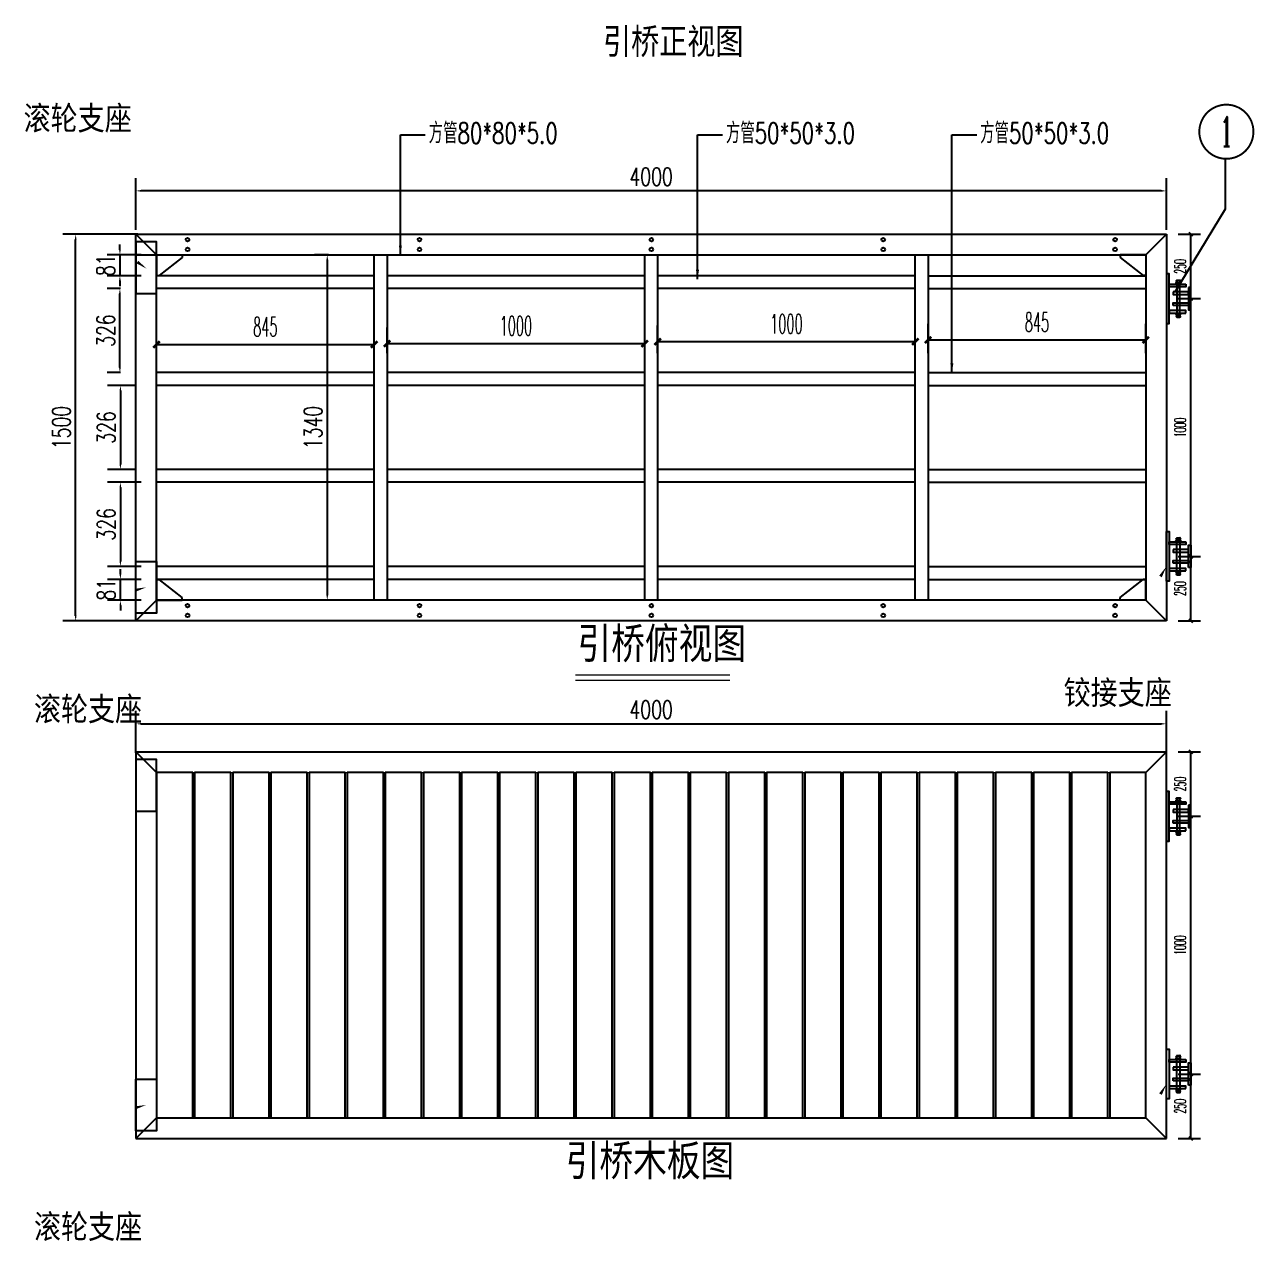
# Model space of a CAD drawing. Header units: millimetres. Extents: x 482615 to 507043, y 486319 to 505296.
# Drawn here: x 497658 to 502431, y 495871 to 500592 of the extents above; entities that cross this region are included whole.
import ezdxf
from ezdxf.enums import TextEntityAlignment as Align

# ---------------------------------------------------------------- set-up
doc = ezdxf.new("R2010")
doc.units = ezdxf.units.MM
doc.header["$LTSCALE"] = 1000
for name, color, linetype in [('DIM_IDEN', 3, 'Continuous'), ('DIM_SYMB', 3, 'Continuous'), ('HR-dimension', 9, 'Continuous'), ('PUB_DIM', 3, 'Continuous'), ('PUB_TEXT', 7, 'Continuous'), ('W-STEEL_KEEL钢龙骨', 5, 'Continuous')]:
    doc.layers.add(name, color=color, linetype=linetype)
doc.layers.add('图框', color=7, linetype='Continuous', lineweight=13)
doc.styles.add('-宋体', font='', dxfattribs={"width": 0.8})
doc.styles.add('_TCH_DIM', font='SIMPLEX.shx', dxfattribs={"bigfont": 'hztxt.shx'})
doc.styles.add('_TCH_DIM_T3', font='SIMPLEX.shx', dxfattribs={"width": 0.494118, "bigfont": 'GBCBIG.shx'})
doc.styles.add('_TCH_LABEL', font='COMPLEX', dxfattribs={"bigfont": 'GBCBIG'})
doc.styles.add('AIRAL', font='arial.ttf')
doc.styles.add('STANDARD_T3', font='simplex.shx', dxfattribs={"width": 0.7, "bigfont": 'hztxt.shx'})
doc.styles.get('-宋体').set_extended_font_data('SimSun')
doc.dimstyles.new('03', dxfattribs={"dimscale": 30, "dimtxt": 2.5, "dimasz": 1.2, "dimexe": 1, "dimexo": 1.5, "dimgap": 0.5, "dimtad": 1, "dimdec": 0, "dimzin": 1, "dimdsep": 46, "dimtxsty": 'AIRAL', "dimcen": 1.5, "dimclrd": 256, "dimclre": 256, "dimclrt": 7, "dimadec": 0, "dimazin": 0, "dimtfac": 1, "dimtdec": 0, "dimtix": 1, "dimtmove": 0, "dimatfit": 0, "dimfxl": 0, "dimlwd": -1, "dimlwe": -1, "dimarcsym": 0})
doc.dimstyles.new('_TCH_ARCH&&15', dxfattribs={"dimtxt": 44.625, "dimasz": 15, "dimexe": 37.5, "dimexo": 45, "dimgap": 18.9375, "dimtad": 1, "dimdec": 0, "dimzin": 0, "dimdsep": 46, "dimtxsty": '_TCH_DIM_T3', "dimblk": 'ARCHTICK', "dimcen": 0.09, "dimclrt": 7, "dimazin": 2, "dimtfac": 1, "dimtdec": 0, "dimtix": 1, "dimtmove": 2, "dimatfit": 3, "dimfxl": 0, "dimtolj": 1, "dimtzin": 0, "dimarcsym": 0})
doc.dimstyles.new('_TCH_ARCH&&25', dxfattribs={"dimtxt": 74.375, "dimasz": 25, "dimexe": 62.5, "dimexo": 75, "dimgap": 31.5625, "dimtad": 1, "dimdec": 0, "dimzin": 0, "dimdsep": 46, "dimtxsty": '_TCH_DIM_T3', "dimblk": 'ARCHTICK', "dimcen": 0.09, "dimclrt": 7, "dimazin": 2, "dimtfac": 1, "dimtdec": 0, "dimtix": 1, "dimtmove": 2, "dimatfit": 3, "dimfxl": 0, "dimtolj": 1, "dimtzin": 0, "dimarcsym": 0})
doc.dimstyles.new('W&&20', dxfattribs={"dimtxt": 70, "dimasz": 20, "dimexe": 50, "dimexo": 60, "dimgap": 20, "dimtad": 1, "dimdec": 0, "dimzin": 0, "dimdsep": 46, "dimtxsty": 'STANDARD_T3', "dimcen": 0.09, "dimclrd": 1, "dimclre": 1, "dimclrt": 7, "dimazin": 2, "dimtfac": 1, "dimtdec": 0, "dimtix": 1, "dimtmove": 2, "dimatfit": 3, "dimfxl": 0, "dimtolj": 1, "dimtzin": 0, "dimarcsym": 0})

# ---------------------------------------------------------------- blocks, each defined once
blk = doc.blocks.new('*D41')
at = {"color": 1, "lineweight": -2, "transparency": 16777216}
for p, q in [((498096.7, 499778.4), (497805.9, 499778.4)), ((497855.9, 498298.4), (497855.9, 499758.4)), ((498096.7, 498278.4), (497805.9, 498278.4))]:
    blk.add_line(p, q, dxfattribs=at)
at = {"color": 1, "transparency": 16777216}
for points in [[(497852.6, 499758.4), (497859.3, 499758.4), (497855.9, 499778.4)], [(497852.6, 498298.4), (497859.3, 498298.4), (497855.9, 498278.4)]]:
    blk.add_solid(points, dxfattribs=at)
at = {"layer": 'Defpoints', "color": 0, "transparency": 16777216}
for p in [(497855.9, 499778.4), (498156.7, 499778.4), (498156.7, 498278.4)]:
    blk.add_point(p, dxfattribs=at)
at = {"color": 7, "transparency": 16777216, "insert": (497800.9, 499028.4), "char_height": 70, "attachment_point": 5, "rotation": 90, "style": 'STANDARD_T3'}
blk.add_mtext('\\A1;1500', dxfattribs=at)
blk = doc.blocks.new('*D42')
at = {"color": 1, "lineweight": -2, "transparency": 16777216}
for p, q in [((498089.6, 499795.5), (498089.6, 499996.5)), ((502089.6, 499795.5), (502089.6, 499996.5)), ((502069.6, 499946.5), (498109.6, 499946.5))]:
    blk.add_line(p, q, dxfattribs=at)
at = {"color": 1, "transparency": 16777216}
for points in [[(498109.6, 499949.9), (498109.6, 499943.2), (498089.6, 499946.5)], [(502069.6, 499949.9), (502069.6, 499943.2), (502089.6, 499946.5)]]:
    blk.add_solid(points, dxfattribs=at)
at = {"layer": 'Defpoints', "color": 0, "transparency": 16777216}
for p in [(498089.6, 499946.5), (498089.6, 499735.5), (502089.6, 499735.5)]:
    blk.add_point(p, dxfattribs=at)
at = {"color": 7, "transparency": 16777216, "insert": (500089.6, 500001.5), "char_height": 70, "attachment_point": 5, "style": 'STANDARD_T3'}
blk.add_mtext('\\A1;4000', dxfattribs=at)
blk = doc.blocks.new('*D44')
at = {"color": 1, "lineweight": -2, "transparency": 16777216}
for p, q in [((498090.5, 499191.4), (497979.5, 499191.4)), ((498029.5, 499171.4), (498029.5, 498885.8)), ((498089.2, 498865.8), (497979.5, 498865.8))]:
    blk.add_line(p, q, dxfattribs=at)
at = {"color": 1, "transparency": 16777216}
for points in [[(498026.2, 499171.4), (498032.9, 499171.4), (498029.5, 499191.4)], [(498026.2, 498885.8), (498032.9, 498885.8), (498029.5, 498865.8)]]:
    blk.add_solid(points, dxfattribs=at)
at = {"layer": 'Defpoints', "color": 0, "transparency": 16777216}
for p in [(498150.5, 499191.4), (498029.5, 498865.8), (498149.2, 498865.8)]:
    blk.add_point(p, dxfattribs=at)
at = {"color": 7, "transparency": 16777216, "insert": (497974.5, 499028.6), "char_height": 70, "attachment_point": 5, "rotation": 90, "style": 'STANDARD_T3'}
blk.add_mtext('\\A1;326', dxfattribs=at)
blk = doc.blocks.new('*D45')
at = {"color": 1, "lineweight": -2, "transparency": 16777216}
for p, q in [((498109.6, 498815.8), (497979.5, 498815.8)), ((498029.5, 498795.8), (498029.5, 498509.4)), ((498109.6, 498489.4), (497979.5, 498489.4))]:
    blk.add_line(p, q, dxfattribs=at)
at = {"color": 1, "transparency": 16777216}
for points in [[(498026.2, 498795.8), (498032.9, 498795.8), (498029.5, 498815.8)], [(498026.2, 498509.4), (498032.9, 498509.4), (498029.5, 498489.4)]]:
    blk.add_solid(points, dxfattribs=at)
at = {"layer": 'Defpoints', "color": 0, "transparency": 16777216}
for p in [(498169.6, 498815.8), (498029.5, 498489.4), (498169.6, 498489.4)]:
    blk.add_point(p, dxfattribs=at)
at = {"color": 7, "transparency": 16777216, "insert": (497974.5, 498652.6), "char_height": 70, "attachment_point": 5, "rotation": 90, "style": 'STANDARD_T3'}
blk.add_mtext('\\A1;326', dxfattribs=at)
blk = doc.blocks.new('*D46')
at = {"color": 1, "lineweight": -2, "transparency": 16777216}
for p, q in [((498029.6, 499567.4), (497977.6, 499567.4)), ((498027.6, 499261.4), (498027.6, 499547.4)), ((498029.6, 499241.4), (497977.6, 499241.4))]:
    blk.add_line(p, q, dxfattribs=at)
at = {"color": 1, "transparency": 16777216}
for points in [[(498024.3, 499547.4), (498030.9, 499547.4), (498027.6, 499567.4)], [(498024.3, 499261.4), (498030.9, 499261.4), (498027.6, 499241.4)]]:
    blk.add_solid(points, dxfattribs=at)
at = {"layer": 'Defpoints', "color": 0, "transparency": 16777216}
for p in [(498027.6, 499567.4), (498089.6, 499567.4), (498089.6, 499241.4)]:
    blk.add_point(p, dxfattribs=at)
at = {"color": 7, "transparency": 16777216, "insert": (497972.6, 499404.4), "char_height": 70, "attachment_point": 5, "rotation": 90, "style": 'STANDARD_T3'}
blk.add_mtext('\\A1;326', dxfattribs=at)
blk = doc.blocks.new('*D48')
at = {"color": 1, "lineweight": -2, "transparency": 16777216}
for p, q in [((498109.6, 498439.4), (497979.5, 498439.4)), ((498029.5, 498459.4), (498029.5, 498479.4)), ((498029.5, 498358.4), (498029.5, 498439.4)), ((498109.6, 498358.4), (497979.5, 498358.4)), ((498029.5, 498338.4), (498029.5, 498318.4))]:
    blk.add_line(p, q, dxfattribs=at)
at = {"color": 1, "transparency": 16777216}
for points in [[(498026.2, 498459.4), (498032.9, 498459.4), (498029.5, 498439.4)], [(498026.2, 498338.4), (498032.9, 498338.4), (498029.5, 498358.4)]]:
    blk.add_solid(points, dxfattribs=at)
at = {"layer": 'Defpoints', "color": 0, "transparency": 16777216}
for p in [(498029.5, 498439.4), (498169.6, 498439.4), (498169.6, 498358.4)]:
    blk.add_point(p, dxfattribs=at)
at = {"color": 7, "transparency": 16777216, "insert": (497974.5, 498398.9), "char_height": 70, "attachment_point": 5, "rotation": 90, "style": 'STANDARD_T3'}
blk.add_mtext('\\A1;81', dxfattribs=at)
blk = doc.blocks.new('*D49')
at = {"color": 1, "lineweight": -2, "transparency": 16777216}
for p, q in [((498027.6, 499718.4), (498027.6, 499738.4)), ((498109.6, 499698.4), (497977.6, 499698.4)), ((498027.6, 499698.4), (498027.6, 499617.4)), ((498109.6, 499617.4), (497977.6, 499617.4)), ((498027.6, 499597.4), (498027.6, 499577.4))]:
    blk.add_line(p, q, dxfattribs=at)
at = {"color": 1, "transparency": 16777216}
for points in [[(498024.3, 499718.4), (498030.9, 499718.4), (498027.6, 499698.4)], [(498024.3, 499597.4), (498030.9, 499597.4), (498027.6, 499617.4)]]:
    blk.add_solid(points, dxfattribs=at)
at = {"layer": 'Defpoints', "color": 0, "transparency": 16777216}
for p in [(498169.6, 499698.4), (498027.6, 499617.4), (498169.6, 499617.4)]:
    blk.add_point(p, dxfattribs=at)
at = {"color": 7, "transparency": 16777216, "insert": (497972.6, 499657.9), "char_height": 70, "attachment_point": 5, "rotation": 90, "style": 'STANDARD_T3'}
blk.add_mtext('\\A1;81', dxfattribs=at)
blk = doc.blocks.new('560')
at = {"color": 0}
for p, q in [((113415.8, -81726.1), (113415.8, -81646.1)), ((113415.8, -81646.1), (113425.8, -81646.1)), ((113515.8, -81716.1), (113425.8, -81646.1)), ((113515.8, -81726.1), (113515.8, -81716.1)), ((113415.8, -81726.1), (113515.8, -81726.1))]:
    blk.add_line(p, q, dxfattribs=at)
blk = doc.blocks.new('*D60')
at = {"color": 1, "lineweight": -2, "transparency": 16777216}
for p, q in [((498089.6, 497766), (498089.6, 497928.8)), ((502089.6, 497766), (502089.6, 497928.8)), ((498109.6, 497878.8), (502069.6, 497878.8))]:
    blk.add_line(p, q, dxfattribs=at)
at = {"color": 1, "transparency": 16777216}
for points in [[(498109.6, 497882.2), (498109.6, 497875.5), (498089.6, 497878.8)], [(502069.6, 497882.2), (502069.6, 497875.5), (502089.6, 497878.8)]]:
    blk.add_solid(points, dxfattribs=at)
at = {"layer": 'Defpoints', "color": 0, "transparency": 16777216}
for p in [(502089.6, 497878.8), (498089.6, 497706), (502089.6, 497706)]:
    blk.add_point(p, dxfattribs=at)
at = {"color": 7, "transparency": 16777216, "insert": (500089.6, 497933.8), "char_height": 70, "attachment_point": 5, "style": 'STANDARD_T3'}
blk.add_mtext('\\A1;4000', dxfattribs=at)
blk = doc.blocks.new('*D65')
at = {"color": 1, "lineweight": -2, "transparency": 16777216}
for p, q in [((498837.6, 499698.4), (498782.4, 499698.4)), ((498832.4, 499678.4), (498832.4, 498378.4)), ((498837.6, 498358.4), (498782.4, 498358.4))]:
    blk.add_line(p, q, dxfattribs=at)
at = {"color": 1, "transparency": 16777216}
for points in [[(498829.1, 499678.4), (498835.7, 499678.4), (498832.4, 499698.4)], [(498829.1, 498378.4), (498835.7, 498378.4), (498832.4, 498358.4)]]:
    blk.add_solid(points, dxfattribs=at)
at = {"layer": 'Defpoints', "color": 0, "transparency": 16777216}
for p in [(498897.6, 499698.4), (498832.4, 498358.4), (498897.6, 498358.4)]:
    blk.add_point(p, dxfattribs=at)
at = {"color": 7, "transparency": 16777216, "insert": (498777.4, 499028.4), "char_height": 70, "attachment_point": 5, "rotation": 90, "style": 'STANDARD_T3'}
blk.add_mtext('\\A1;1340', dxfattribs=at)
blk = doc.blocks.new('sdsdgffd')
at = {"layer": 'W-STEEL_KEEL钢龙骨'}
for points in [[(489728, 499690), (489765, 499690), (489765, 499475), (489728, 499475)], [(489921, 499690), (489883, 499690), (489883, 499475), (489921, 499475)], [(489666, 499475), (489983, 499475), (489983, 499444), (489666, 499444)]]:
    blk.add_lwpolyline(points, close=True, dxfattribs=at)
blk = doc.blocks.new('A$C3ad6133d')
at = {"color": 7, "linetype": 'Continuous', "lineweight": 15}
for p, q in [((-4, 24), (-4, -16)), ((-4, 24), (0, 24)), ((4, 30), (0, 30)), ((0, -16), (0, 30)), ((4, -16), (4, 30))]:
    blk.add_line(p, q, dxfattribs=at)
at = {"color": 8, "linetype": 'Continuous', "lineweight": 15}
for p, q in [((-5, -19), (-2, -21)), ((-4, -16), (4, -16)), ((5, -19), (2, -21))]:
    blk.add_line(p, q, dxfattribs=at)
at = {"color": 7, "linetype": 'Continuous', "lineweight": 15}
for centre, radius, start, end in [((0, -24), 7.35, 131.3178, 48.6822), ((-7, -16), 3.47, 311.3178, 0), ((0, -24), 3.67, 131.3178, 48.6822), ((-7, -16), 7.14, 311.3178, 0), ((7, -16), 7.14, 180, 228.6822), ((7, -16), 3.47, 180, 228.6822)]:
    blk.add_arc(centre, radius, start, end, dxfattribs=at)
blk = doc.blocks.new('sesgfgdfgdfgdf')
at = {"color": 4}
for p, q in [((489595, 499625), (489595, 499592)), ((489608, 499625), (490005, 499625)), ((490005, 499593), (489608, 499593)), ((490018, 499625), (490018, 499592))]:
    blk.add_line(p, q, dxfattribs=at)
for centre, start, end in [((489599, 499625), 0, 180), ((489599, 499592), 180, 0), ((490014, 499625), 0, 180), ((490014, 499592), 180, 0)]:
    blk.add_arc(centre, 3.5, start, end, dxfattribs=at)
at = {"layer": '图框', "color": 4}
for points in [[(489608, 499639), (489602, 499639), (489602, 499579), (489608, 499579)], [(490005, 499639), (490011, 499639), (490011, 499579), (490005, 499579)]]:
    blk.add_lwpolyline(points, close=True, dxfattribs=at)
at = {"layer": 'HR-dimension', "rotation": 180}
blk.add_blockref('A$C3ad6133d', (489627, 499609), dxfattribs=at)
at = {"layer": 'HR-dimension', "xscale": -1, "rotation": 180}
blk.add_blockref('A$C3ad6133d', (489986, 499609), dxfattribs=at)
blk = doc.blocks.new('sdgdsfgdfdfhfh')
for points in [[(490478.5, 499430.5), (490671.5, 499430.5), (490671.5, 499420.5), (490478.5, 499420.5)], [(490518.5, 499355.5), (490528.5, 499355.5), (490528.5, 499420.5), (490518.5, 499420.5)], [(490631.5, 499355.5), (490621.5, 499355.5), (490621.5, 499420.5), (490631.5, 499420.5)]]:
    blk.add_lwpolyline(points, close=True)
for name, p, xscale, yscale, zscale in [('sesgfgdfgdfgdf', (323968.7, 329443.6), 0.3401471712455368, 0.3401471712455368, 0.3401471712455368), ('sdsdgffd', (355861.8, 361977.4), 0.2750233020155883, 0.2750233020155883, 0.2750233020155883)]:
    blk.add_blockref(name, p, dxfattribs=dict(xscale=xscale, yscale=yscale, zscale=zscale))
blk = doc.blocks.new('_ArchTick')
at = {"color": 0, "linetype": 'ByBlock', "const_width": 0.4}
blk.add_lwpolyline([(-0.5, -0.5), (0.5, 0.5)], dxfattribs=at)
blk = doc.blocks.new('*D112')
at = {"layer": 'Defpoints', "color": 0, "transparency": 16777216}
for p in [(502089.6, 498528.4), (502184.2, 498528.4), (502089.6, 498278.4)]:
    blk.add_point(p, dxfattribs=at)
at = {"layer": 'PUB_DIM', "color": 0, "lineweight": -2, "transparency": 16777216}
for p, q in [((502134.6, 498528.4), (502221.7, 498528.4)), ((502184.2, 498278.4), (502184.2, 498528.4)), ((502134.6, 498278.4), (502221.7, 498278.4))]:
    blk.add_line(p, q, dxfattribs=at)
at = {"layer": 'PUB_DIM', "color": 0, "lineweight": -2, "transparency": 16777216, "xscale": 15, "yscale": 15, "zscale": 15}
for p, rotation in [((502184.2, 498528.4), 90), ((502184.2, 498278.4), 270)]:
    blk.add_blockref('_ArchTick', p, dxfattribs=dict(at, rotation=rotation))
at = {"layer": 'PUB_DIM', "color": 7, "transparency": 16777216, "insert": (502143, 498403.4), "char_height": 44.62, "attachment_point": 5, "rotation": 90, "style": '_TCH_DIM_T3'}
blk.add_mtext('\\A1;250', dxfattribs=at)
blk = doc.blocks.new('*D113')
at = {"layer": 'Defpoints', "color": 0, "transparency": 16777216}
for p in [(502089.6, 499528.4), (502184.2, 499528.4), (502089.6, 498528.4)]:
    blk.add_point(p, dxfattribs=at)
at = {"layer": 'PUB_DIM', "color": 0, "lineweight": -2, "transparency": 16777216}
for p, q in [((502134.6, 499528.4), (502221.7, 499528.4)), ((502184.2, 498528.4), (502184.2, 499528.4)), ((502134.6, 498528.4), (502221.7, 498528.4))]:
    blk.add_line(p, q, dxfattribs=at)
at = {"layer": 'PUB_DIM', "color": 0, "lineweight": -2, "transparency": 16777216, "xscale": 15, "yscale": 15, "zscale": 15}
for p, rotation in [((502184.2, 499528.4), 90), ((502184.2, 498528.4), 270)]:
    blk.add_blockref('_ArchTick', p, dxfattribs=dict(at, rotation=rotation))
at = {"layer": 'PUB_DIM', "color": 7, "transparency": 16777216, "insert": (502143, 499028.4), "char_height": 44.62, "attachment_point": 5, "rotation": 90, "style": '_TCH_DIM_T3'}
blk.add_mtext('\\A1;1000', dxfattribs=at)
blk = doc.blocks.new('*D114')
at = {"layer": 'Defpoints', "color": 0, "transparency": 16777216}
for p in [(502089.6, 499778.4), (502184.2, 499778.4), (502089.6, 499528.4)]:
    blk.add_point(p, dxfattribs=at)
at = {"layer": 'PUB_DIM', "color": 0, "lineweight": -2, "transparency": 16777216}
for p, q in [((502134.6, 499778.4), (502221.7, 499778.4)), ((502184.2, 499528.4), (502184.2, 499778.4)), ((502134.6, 499528.4), (502221.7, 499528.4))]:
    blk.add_line(p, q, dxfattribs=at)
at = {"layer": 'PUB_DIM', "color": 0, "lineweight": -2, "transparency": 16777216, "xscale": 15, "yscale": 15, "zscale": 15}
for p, rotation in [((502184.2, 499778.4), 90), ((502184.2, 499528.4), 270)]:
    blk.add_blockref('_ArchTick', p, dxfattribs=dict(at, rotation=rotation))
at = {"layer": 'PUB_DIM', "color": 7, "transparency": 16777216, "insert": (502143, 499653.4), "char_height": 44.62, "attachment_point": 5, "rotation": 90, "style": '_TCH_DIM_T3'}
blk.add_mtext('\\A1;250', dxfattribs=at)
blk = doc.blocks.new('*D115')
at = {"layer": 'Defpoints', "color": 0, "transparency": 16777216}
for p in [(502089.6, 496520.2), (502184.2, 496520.2), (502089.6, 496270.2)]:
    blk.add_point(p, dxfattribs=at)
at = {"layer": 'PUB_DIM', "color": 0, "lineweight": -2, "transparency": 16777216}
for p, q in [((502134.6, 496520.2), (502221.7, 496520.2)), ((502184.2, 496270.2), (502184.2, 496520.2)), ((502134.6, 496270.2), (502221.7, 496270.2))]:
    blk.add_line(p, q, dxfattribs=at)
at = {"layer": 'PUB_DIM', "color": 0, "lineweight": -2, "transparency": 16777216, "xscale": 15, "yscale": 15, "zscale": 15}
for p, rotation in [((502184.2, 496520.2), 90), ((502184.2, 496270.2), 270)]:
    blk.add_blockref('_ArchTick', p, dxfattribs=dict(at, rotation=rotation))
at = {"layer": 'PUB_DIM', "color": 7, "transparency": 16777216, "insert": (502143, 496395.2), "char_height": 44.62, "attachment_point": 5, "rotation": 90, "style": '_TCH_DIM_T3'}
blk.add_mtext('\\A1;250', dxfattribs=at)
blk = doc.blocks.new('*D116')
at = {"layer": 'Defpoints', "color": 0, "transparency": 16777216}
for p in [(502089.6, 497520.2), (502184.2, 497520.2), (502089.6, 496520.2)]:
    blk.add_point(p, dxfattribs=at)
at = {"layer": 'PUB_DIM', "color": 0, "lineweight": -2, "transparency": 16777216}
for p, q in [((502134.6, 497520.2), (502221.7, 497520.2)), ((502184.2, 496520.2), (502184.2, 497520.2)), ((502134.6, 496520.2), (502221.7, 496520.2))]:
    blk.add_line(p, q, dxfattribs=at)
at = {"layer": 'PUB_DIM', "color": 0, "lineweight": -2, "transparency": 16777216, "xscale": 15, "yscale": 15, "zscale": 15}
for p, rotation in [((502184.2, 497520.2), 90), ((502184.2, 496520.2), 270)]:
    blk.add_blockref('_ArchTick', p, dxfattribs=dict(at, rotation=rotation))
at = {"layer": 'PUB_DIM', "color": 7, "transparency": 16777216, "insert": (502143, 497020.2), "char_height": 44.62, "attachment_point": 5, "rotation": 90, "style": '_TCH_DIM_T3'}
blk.add_mtext('\\A1;1000', dxfattribs=at)
blk = doc.blocks.new('*D117')
at = {"layer": 'Defpoints', "color": 0, "transparency": 16777216}
for p in [(502089.6, 497770.2), (502184.2, 497770.2), (502089.6, 497520.2)]:
    blk.add_point(p, dxfattribs=at)
at = {"layer": 'PUB_DIM', "color": 0, "lineweight": -2, "transparency": 16777216}
for p, q in [((502134.6, 497770.2), (502221.7, 497770.2)), ((502184.2, 497520.2), (502184.2, 497770.2)), ((502134.6, 497520.2), (502221.7, 497520.2))]:
    blk.add_line(p, q, dxfattribs=at)
at = {"layer": 'PUB_DIM', "color": 0, "lineweight": -2, "transparency": 16777216, "xscale": 15, "yscale": 15, "zscale": 15}
for p, rotation in [((502184.2, 497770.2), 90), ((502184.2, 497520.2), 270)]:
    blk.add_blockref('_ArchTick', p, dxfattribs=dict(at, rotation=rotation))
at = {"layer": 'PUB_DIM', "color": 7, "transparency": 16777216, "insert": (502143, 497645.2), "char_height": 44.62, "attachment_point": 5, "rotation": 90, "style": '_TCH_DIM_T3'}
blk.add_mtext('\\A1;250', dxfattribs=at)
blk = doc.blocks.new('*D164')
at = {"layer": 'Defpoints', "color": 0, "transparency": 16777216}
for p in [(499014.6, 499350.6), (498169.6, 499241.4), (499014.6, 499241.4)]:
    blk.add_point(p, dxfattribs=at)
at = {"layer": 'PUB_DIM', "color": 0, "lineweight": -2, "transparency": 16777216}
for p, q in [((498169.6, 499316.4), (498169.6, 499413.1)), ((499014.6, 499316.4), (499014.6, 499413.1)), ((498169.6, 499350.6), (499014.6, 499350.6))]:
    blk.add_line(p, q, dxfattribs=at)
at = {"layer": 'PUB_DIM', "color": 0, "lineweight": -2, "transparency": 16777216, "xscale": 25, "yscale": 25, "zscale": 25, "rotation": 180}
blk.add_blockref('_ArchTick', (498169.6, 499350.6), dxfattribs=at)
at = {"layer": 'PUB_DIM', "color": 0, "lineweight": -2, "transparency": 16777216, "xscale": 25, "yscale": 25, "zscale": 25}
blk.add_blockref('_ArchTick', (499014.6, 499350.6), dxfattribs=at)
at = {"layer": 'PUB_DIM', "color": 7, "transparency": 16777216, "insert": (498592.1, 499419.3), "char_height": 74.38, "attachment_point": 5, "style": '_TCH_DIM_T3'}
blk.add_mtext('\\A1;845', dxfattribs=at)
blk = doc.blocks.new('*D165')
at = {"layer": 'Defpoints', "color": 0, "transparency": 16777216}
for p in [(502009.6, 499368.1), (501164.6, 499241.4), (502009.6, 499241.4)]:
    blk.add_point(p, dxfattribs=at)
at = {"layer": 'PUB_DIM', "color": 0, "lineweight": -2, "transparency": 16777216}
for p, q in [((501164.6, 499316.4), (501164.6, 499430.6)), ((502009.6, 499316.4), (502009.6, 499430.6)), ((501164.6, 499368.1), (502009.6, 499368.1))]:
    blk.add_line(p, q, dxfattribs=at)
at = {"layer": 'PUB_DIM', "color": 0, "lineweight": -2, "transparency": 16777216, "xscale": 25, "yscale": 25, "zscale": 25, "rotation": 180}
blk.add_blockref('_ArchTick', (501164.6, 499368.1), dxfattribs=at)
at = {"layer": 'PUB_DIM', "color": 0, "lineweight": -2, "transparency": 16777216, "xscale": 25, "yscale": 25, "zscale": 25}
blk.add_blockref('_ArchTick', (502009.6, 499368.1), dxfattribs=at)
at = {"layer": 'PUB_DIM', "color": 7, "transparency": 16777216, "insert": (501587.1, 499436.9), "char_height": 74.38, "attachment_point": 5, "style": '_TCH_DIM_T3'}
blk.add_mtext('\\A1;845', dxfattribs=at)
blk = doc.blocks.new('*D166')
at = {"layer": 'Defpoints', "color": 0, "transparency": 16777216}
for p in [(501114.6, 499361.7), (500114.6, 499241.4), (501114.6, 499241.4)]:
    blk.add_point(p, dxfattribs=at)
at = {"layer": 'PUB_DIM', "color": 0, "lineweight": -2, "transparency": 16777216}
for p, q in [((500114.6, 499316.4), (500114.6, 499424.2)), ((501114.6, 499316.4), (501114.6, 499424.2)), ((500114.6, 499361.7), (501114.6, 499361.7))]:
    blk.add_line(p, q, dxfattribs=at)
at = {"layer": 'PUB_DIM', "color": 0, "lineweight": -2, "transparency": 16777216, "xscale": 25, "yscale": 25, "zscale": 25, "rotation": 180}
blk.add_blockref('_ArchTick', (500114.6, 499361.7), dxfattribs=at)
at = {"layer": 'PUB_DIM', "color": 0, "lineweight": -2, "transparency": 16777216, "xscale": 25, "yscale": 25, "zscale": 25}
blk.add_blockref('_ArchTick', (501114.6, 499361.7), dxfattribs=at)
at = {"layer": 'PUB_DIM', "color": 7, "transparency": 16777216, "insert": (500614.6, 499430.4), "char_height": 74.38, "attachment_point": 5, "style": '_TCH_DIM_T3'}
blk.add_mtext('\\A1;1000', dxfattribs=at)
blk = doc.blocks.new('*D167')
at = {"layer": 'Defpoints', "color": 0, "transparency": 16777216}
for p in [(500064.6, 499354), (499064.6, 499241.4), (500064.6, 499241.4)]:
    blk.add_point(p, dxfattribs=at)
at = {"layer": 'PUB_DIM', "color": 0, "lineweight": -2, "transparency": 16777216}
for p, q in [((499064.6, 499316.4), (499064.6, 499416.5)), ((500064.6, 499316.4), (500064.6, 499416.5)), ((499064.6, 499354), (500064.6, 499354))]:
    blk.add_line(p, q, dxfattribs=at)
at = {"layer": 'PUB_DIM', "color": 0, "lineweight": -2, "transparency": 16777216, "xscale": 25, "yscale": 25, "zscale": 25, "rotation": 180}
blk.add_blockref('_ArchTick', (499064.6, 499354), dxfattribs=at)
at = {"layer": 'PUB_DIM', "color": 0, "lineweight": -2, "transparency": 16777216, "xscale": 25, "yscale": 25, "zscale": 25}
blk.add_blockref('_ArchTick', (500064.6, 499354), dxfattribs=at)
at = {"layer": 'PUB_DIM', "color": 7, "transparency": 16777216, "insert": (499564.6, 499422.7), "char_height": 74.38, "attachment_point": 5, "style": '_TCH_DIM_T3'}
blk.add_mtext('\\A1;1000', dxfattribs=at)

msp = doc.modelspace()

# ---------------------------------------------------------------- linework, layer by layer
at = {"color": 3, "lineweight": 5}
for p, q in [((498089.6, 499778.4), (502089.6, 499778.4)), ((498089.6, 498278.4), (498089.6, 499778.4)), ((502089.6, 499778.4), (502089.6, 498278.4)), ((502089.6, 498278.4), (498089.6, 498278.4)), ((498169.6, 497690.2), (502009.6, 497690.2)), ((498169.6, 497690.2), (498169.6, 496350.2)), ((502009.6, 496350.2), (502009.6, 497690.2))]:
    msp.add_line(p, q, dxfattribs=at)
at = {"color": 3}
for p, q in [((498169.6, 499698.4), (498089.6, 499778.4)), ((498089.6, 499778.4), (502089.6, 499778.4)), ((498089.6, 498278.4), (498089.6, 499778.4)), ((502009.6, 499698.4), (502089.6, 499778.4)), ((502089.6, 499778.4), (502089.6, 498278.4)), ((498089.6, 499698.4), (502009.6, 499698.4)), ((498169.6, 498358.4), (498169.6, 499698.4)), ((502009.6, 499698.4), (502009.6, 498358.4)), ((498169.6, 498358.4), (498089.6, 498278.4)), ((502009.6, 498358.4), (498169.6, 498358.4)), ((502009.6, 498358.4), (502089.6, 498278.4)), ((502089.6, 498278.4), (498089.6, 498278.4)), ((498089.6, 497770.2), (502089.6, 497770.2)), ((498089.6, 497770.2), (498169.6, 497690.2)), ((502009.6, 497690.2), (502089.6, 497770.2)), ((502089.6, 496270.2), (502089.6, 497770.2)), ((498089.6, 496270.2), (498169.6, 496350.2)), ((498169.6, 496350.2), (502009.6, 496350.2)), ((502009.6, 496350.2), (502089.6, 496270.2)), ((498089.6, 496270.2), (502089.6, 496270.2))]:
    msp.add_line(p, q, dxfattribs=at)
at = {"color": 0}
for p, q in [((499014.6, 498358.4), (499014.6, 499698.4)), ((499064.6, 499698.4), (499064.6, 498358.4)), ((500064.6, 498358.4), (500064.6, 499698.4)), ((500114.6, 499698.4), (500114.6, 498358.4)), ((501114.6, 498358.4), (501114.6, 499698.4)), ((501164.6, 499698.4), (501164.6, 498358.4)), ((499014.6, 499617.4), (498169.6, 499617.4)), ((500064.6, 499617.4), (499064.6, 499617.4)), ((501114.6, 499617.4), (500114.6, 499617.4)), ((501164.6, 499617.4), (502009.6, 499617.4)), ((499014.6, 499567.4), (498169.6, 499567.4)), ((500064.6, 499567.4), (499064.6, 499567.4)), ((501114.6, 499567.4), (500114.6, 499567.4)), ((501164.6, 499567.4), (502009.6, 499567.4)), ((499014.6, 499241.4), (498169.6, 499241.4)), ((500064.6, 499241.4), (499064.6, 499241.4)), ((501114.6, 499241.4), (500114.6, 499241.4)), ((501164.6, 499241.4), (502009.6, 499241.4)), ((499014.6, 499191.4), (498169.6, 499191.4)), ((500064.6, 499191.4), (499064.6, 499191.4)), ((501114.6, 499191.4), (500114.6, 499191.4)), ((501164.6, 499191.4), (502009.6, 499191.4)), ((499014.6, 498865.8), (498169.6, 498865.8)), ((500064.6, 498865.8), (499064.6, 498865.8)), ((501114.6, 498865.8), (500114.6, 498865.8)), ((501164.6, 498865.8), (502009.6, 498865.8)), ((499014.6, 498815.8), (498169.6, 498815.8)), ((500064.6, 498815.8), (499064.6, 498815.8)), ((501114.6, 498815.8), (500114.6, 498815.8)), ((501164.6, 498815.8), (502009.6, 498815.8)), ((499014.6, 498489.4), (498169.6, 498489.4)), ((500064.6, 498489.4), (499064.6, 498489.4)), ((501114.6, 498489.4), (500114.6, 498489.4)), ((501164.6, 498489.4), (502009.6, 498489.4)), ((499014.6, 498439.4), (498169.6, 498439.4)), ((500064.6, 498439.4), (499064.6, 498439.4)), ((501114.6, 498439.4), (500114.6, 498439.4)), ((501164.6, 498439.4), (502009.6, 498439.4))]:
    msp.add_line(p, q, dxfattribs=at)
at = {"color": 0, "lineweight": 5}
for p, q in [((499795.7, 498068.6), (500395, 498068.6)), ((499795.7, 498048.6), (500395, 498048.6))]:
    msp.add_line(p, q, dxfattribs=at)
at = {"color": 31}
for p, q in [((498310.6, 497690.2), (498169.6, 497690.2)), ((498169.6, 497690.2), (498169.6, 496350.2)), ((498310.6, 496350.2), (498310.6, 497690.2)), ((498458.6, 497690.2), (498317.6, 497690.2)), ((498317.6, 497690.2), (498317.6, 496350.2)), ((498458.6, 496350.2), (498458.6, 497690.2)), ((498606.6, 497690.2), (498465.6, 497690.2)), ((498465.6, 497690.2), (498465.6, 496350.2)), ((498606.6, 496350.2), (498606.6, 497690.2)), ((498754.6, 497690.2), (498613.6, 497690.2)), ((498613.6, 497690.2), (498613.6, 496350.2)), ((498754.6, 496350.2), (498754.6, 497690.2)), ((498902.6, 497690.2), (498761.6, 497690.2)), ((498761.6, 497690.2), (498761.6, 496350.2)), ((498902.6, 496350.2), (498902.6, 497690.2)), ((499050.6, 497690.2), (498909.6, 497690.2)), ((498909.6, 497690.2), (498909.6, 496350.2)), ((499050.6, 496350.2), (499050.6, 497690.2)), ((499198.6, 497690.2), (499057.6, 497690.2)), ((499057.6, 497690.2), (499057.6, 496350.2)), ((499198.6, 496350.2), (499198.6, 497690.2)), ((499346.6, 497690.2), (499205.6, 497690.2)), ((499205.6, 497690.2), (499205.6, 496350.2)), ((499346.6, 496350.2), (499346.6, 497690.2)), ((499494.6, 497690.2), (499353.6, 497690.2)), ((499353.6, 497690.2), (499353.6, 496350.2)), ((499494.6, 496350.2), (499494.6, 497690.2)), ((499642.6, 497690.2), (499501.6, 497690.2)), ((499501.6, 497690.2), (499501.6, 496350.2)), ((499642.6, 496350.2), (499642.6, 497690.2)), ((499790.6, 497690.2), (499649.6, 497690.2)), ((499649.6, 497690.2), (499649.6, 496350.2)), ((499790.6, 496350.2), (499790.6, 497690.2)), ((499938.6, 497690.2), (499797.6, 497690.2)), ((499797.6, 497690.2), (499797.6, 496350.2)), ((499938.6, 496350.2), (499938.6, 497690.2)), ((500086.6, 497690.2), (499945.6, 497690.2)), ((499945.6, 497690.2), (499945.6, 496350.2)), ((500086.6, 496350.2), (500086.6, 497690.2)), ((500234.6, 497690.2), (500093.6, 497690.2)), ((500093.6, 497690.2), (500093.6, 496350.2)), ((500234.6, 496350.2), (500234.6, 497690.2)), ((500382.6, 497690.2), (500241.6, 497690.2)), ((500241.6, 497690.2), (500241.6, 496350.2)), ((500382.6, 496350.2), (500382.6, 497690.2)), ((500530.6, 497690.2), (500389.6, 497690.2)), ((500389.6, 497690.2), (500389.6, 496350.2)), ((500530.6, 496350.2), (500530.6, 497690.2)), ((500678.6, 497690.2), (500537.6, 497690.2)), ((500537.6, 497690.2), (500537.6, 496350.2)), ((500678.6, 496350.2), (500678.6, 497690.2)), ((500826.6, 497690.2), (500685.6, 497690.2)), ((500685.6, 497690.2), (500685.6, 496350.2)), ((500826.6, 496350.2), (500826.6, 497690.2)), ((500974.6, 497690.2), (500833.6, 497690.2)), ((500833.6, 497690.2), (500833.6, 496350.2)), ((500974.6, 496350.2), (500974.6, 497690.2)), ((501122.6, 497690.2), (500981.6, 497690.2)), ((500981.6, 497690.2), (500981.6, 496350.2)), ((501122.6, 496350.2), (501122.6, 497690.2)), ((501270.6, 497690.2), (501129.6, 497690.2)), ((501129.6, 497690.2), (501129.6, 496350.2)), ((501270.6, 496350.2), (501270.6, 497690.2)), ((501418.6, 497690.2), (501277.6, 497690.2)), ((501277.6, 497690.2), (501277.6, 496350.2)), ((501418.6, 496350.2), (501418.6, 497690.2)), ((501566.6, 497690.2), (501425.6, 497690.2)), ((501425.6, 497690.2), (501425.6, 496350.2)), ((501566.6, 496350.2), (501566.6, 497690.2)), ((501714.6, 497690.2), (501573.6, 497690.2)), ((501573.6, 497690.2), (501573.6, 496350.2)), ((501714.6, 496350.2), (501714.6, 497690.2)), ((501862.6, 497690.2), (501721.6, 497690.2)), ((501721.6, 497690.2), (501721.6, 496350.2)), ((501862.6, 496350.2), (501862.6, 497690.2)), ((502009.6, 497690.2), (501869.6, 497690.2)), ((501869.6, 497690.2), (501869.6, 496350.2)), ((502009.6, 496350.2), (502009.6, 497690.2)), ((498169.6, 496350.2), (498310.6, 496350.2)), ((498317.6, 496350.2), (498458.6, 496350.2)), ((498465.6, 496350.2), (498606.6, 496350.2)), ((498613.6, 496350.2), (498754.6, 496350.2)), ((498761.6, 496350.2), (498902.6, 496350.2)), ((498909.6, 496350.2), (499050.6, 496350.2)), ((499057.6, 496350.2), (499198.6, 496350.2)), ((499205.6, 496350.2), (499346.6, 496350.2)), ((499353.6, 496350.2), (499494.6, 496350.2)), ((499501.6, 496350.2), (499642.6, 496350.2)), ((499649.6, 496350.2), (499790.6, 496350.2)), ((499797.6, 496350.2), (499938.6, 496350.2)), ((499945.6, 496350.2), (500086.6, 496350.2)), ((500093.6, 496350.2), (500234.6, 496350.2)), ((500241.6, 496350.2), (500382.6, 496350.2)), ((500389.6, 496350.2), (500530.6, 496350.2)), ((500537.6, 496350.2), (500678.6, 496350.2)), ((500685.6, 496350.2), (500826.6, 496350.2)), ((500833.6, 496350.2), (500974.6, 496350.2)), ((500981.6, 496350.2), (501122.6, 496350.2)), ((501129.6, 496350.2), (501270.6, 496350.2)), ((501277.6, 496350.2), (501418.6, 496350.2)), ((501425.6, 496350.2), (501566.6, 496350.2)), ((501573.6, 496350.2), (501714.6, 496350.2)), ((501721.6, 496350.2), (501862.6, 496350.2)), ((501869.6, 496350.2), (502009.6, 496350.2))]:
    msp.add_line(p, q, dxfattribs=at)
for points in [[(502123.5, 499555.1), (502318.5, 499877.1), (502318.5, 500071.2)], [(499539.6, 499698.4), (499589.6, 499698.4)]]:
    msp.add_lwpolyline(points)
for points in [[(498089.6, 499748.4), (498089.6, 499548.4), (498169.6, 499548.4), (498169.6, 499748.4)], [(498089.6, 498308.4), (498089.6, 498508.4), (498169.6, 498508.4), (498169.6, 498308.4)], [(498089.6, 497740.2), (498089.6, 497540.2), (498169.6, 497540.2), (498169.6, 497740.2)], [(498089.6, 496300.2), (498089.6, 496500.2), (498169.6, 496500.2), (498169.6, 496300.2)]]:
    msp.add_lwpolyline(points, close=True)
at = {"color": 0}
for centre in [(498290.4, 499757.4), (498290.4, 499719.4), (499190.4, 499757.4), (499190.4, 499719.4), (500090.4, 499757.4), (500090.4, 499719.4), (500990.4, 499757.4), (500990.4, 499719.4), (501890.4, 499757.4), (501890.4, 499719.4), (498290.4, 498337.4), (499190.4, 498337.4), (500090.4, 498337.4), (500990.4, 498337.4), (501890.4, 498337.4), (498290.4, 498299.4), (499190.4, 498299.4), (500090.4, 498299.4), (500990.4, 498299.4), (501890.4, 498299.4)]:
    msp.add_circle(centre, 7, dxfattribs=at)
at = {"layer": 'DIM_IDEN', "const_width": 7.5}
msp.add_lwpolyline([(502427.3, 500176, 1), (502217.3, 500176, 1)], format="xyb", close=True, dxfattribs=at)
at = {"layer": 'DIM_SYMB'}
for points in [[(497854.6, 500141.1, 0, 0, 0), (497854.6, 499843.3, 0, 0, 0), (498131.9, 499644.1, 0, 12, 0), (498095.4, 499670.4, 0, 0, 0)], [(501892.4, 498080.7, 0, 0, 0), (501892.4, 498157.5, 0, 0, 0), (502089.6, 498489.2, 0, 12, 0), (502066.6, 498450.5, 0, 0, 0)], [(497894.8, 498017, 0, 0, 0), (497894.8, 498345.4, 0, 0, 0), (498129.6, 498408.4, 0, 12, 0), (498086.2, 498396.8, 0, 0, 0)], [(501892.4, 495876.9, 0, 0, 0), (501892.4, 496149.2, 0, 0, 0), (502089.6, 496480.9, 0, 12, 0), (502066.6, 496442.3, 0, 0, 0)], [(497894.8, 496008.7, 0, 0, 0), (497894.8, 496337.2, 0, 0, 0), (498129.6, 496400.2, 0, 12, 0), (498086.2, 496388.5, 0, 0, 0)]]:
    msp.add_lwpolyline(points, format="xyseb", dxfattribs=at)
at = {"layer": 'W-STEEL_KEEL钢龙骨', "color": 3}
msp.add_lwpolyline([(498089.6, 497770.2), (498089.6, 496270.2)], dxfattribs=at)

# ---------------------------------------------------------------- block references
at = {"color": 2, "xscale": -1, "rotation": 180}
msp.add_blockref('560', (384753.8, 417972.3), dxfattribs=at)
at = {"color": 2, "rotation": 180}
msp.add_blockref('560', (615425.4, 417972.3), dxfattribs=at)
at = {"xscale": -1, "rotation": 90}
for p in [(1001520.1, 990103.4), (1001520.1, 988095.2)]:
    msp.add_blockref('sdgdsfgdfdfhfh', p, dxfattribs=at)
at = {"rotation": 90.00000000000001}
for p in [(1001520.1, 7953.4), (1001520.1, 5945.2)]:
    msp.add_blockref('sdgdsfgdfdfhfh', p, dxfattribs=at)
at = {"color": 2}
msp.add_blockref('560', (384753.8, 580084.5), dxfattribs=at)
at = {"color": 2, "xscale": -1}
msp.add_blockref('560', (615425.4, 580084.5), dxfattribs=at)

# ---------------------------------------------------------------- texts
at = {"lineweight": 5, "attachment_point": 1, "style": '-宋体'}
for s, width, insert, char_height in [('引桥正视图', 810.885, (499902.6, 500577.1), 100), ('引桥俯视图', 669.809, (499803.5, 498251.3), 120), ('引桥木板图', 669.809, (499757.6, 496245.1), 120)]:
    msp.add_mtext_dynamic_manual_height_columns(s, width=width, gutter_width=25, heights=[0], dxfattribs=dict(at, insert=insert, char_height=char_height))
at = {"color": 4, "char_height": 80, "width": 669.938, "attachment_point": 1, "style": 'STANDARD_T3'}
for s, insert in [('{\\C256;方管80*80*5.0}', (499226, 500210.8)), ('{\\C256;方管50*50*3.0}', (500379.7, 500210.8)), ('{\\C256;方管50*50*3.0}', (501366.5, 500210.8))]:
    msp.add_mtext(s, dxfattribs=dict(at, insert=insert))
at = {"layer": 'PUB_TEXT', "color": 7, "style": '_TCH_DIM'}
for s, p in [('滚轮支座', (497653.7, 500172.6)), ('铰接支座', (501690.6, 497944.2)), ('滚轮支座', (497693.9, 497880.5)), ('滚轮支座', (497693.9, 495872.2))]:
    msp.add_text(s, height=105, dxfattribs=at).set_placement(p)
at = {"layer": 'PUB_TEXT', "color": 7, "style": '_TCH_LABEL'}
msp.add_text('1', height=115.8, dxfattribs=at).set_placement((502297.5, 500118.1), (502347.1, 500118.1), align=Align.FIT)

# ---------------------------------------------------------------- dimensions: what is measured, and where the dimension line sits
at = {"color": 0}
for base, p1, p2, picture, middle in [((498089.6, 499946.5), (502089.6, 499735.5), (498089.6, 499735.5), '*D42', (500089.6, 500001.5)), ((502089.6, 497878.8), (498089.6, 497706), (502089.6, 497706), '*D60', (500089.6, 497933.8))]:
    dim = msp.add_linear_dim(base=base, p1=p1, p2=p2, dimstyle='W&&20', dxfattribs=at)
    dim.commit()
    dim.dimension.update_dxf_attribs({"geometry": picture, "text_midpoint": middle})
for base, p1, p2, picture, middle in [((497855.9, 499778.4), (498156.7, 498278.4), (498156.7, 499778.4), '*D41', (497800.9, 499028.4)), ((498027.6, 499617.4), (498169.6, 499698.4), (498169.6, 499617.4), '*D49', (497972.6, 499657.9)), ((498027.6, 499567.4), (498089.6, 499241.4), (498089.6, 499567.4), '*D46', (497972.6, 499404.4)), ((498029.5, 498865.8), (498150.5, 499191.4), (498149.2, 498865.8), '*D44', (497974.5, 499028.6)), ((498029.5, 498489.4), (498169.6, 498815.8), (498169.6, 498489.4), '*D45', (497974.5, 498652.6)), ((498029.5, 498439.4), (498169.6, 498358.4), (498169.6, 498439.4), '*D48', (497974.5, 498398.9))]:
    dim = msp.add_linear_dim(base=base, p1=p1, p2=p2, angle=90, dimstyle='W&&20', dxfattribs=at)
    dim.commit()
    dim.dimension.update_dxf_attribs({"geometry": picture, "text_midpoint": middle})
dim = msp.add_aligned_dim(p1=(498897.6, 499698.4), p2=(498897.6, 498358.4), distance=-65.2, dimstyle='W&&20')
dim.commit()
dim.dimension.update_dxf_attribs({"geometry": '*D65', "text_midpoint": (498777.4, 499028.4)})
at = {"layer": 'PUB_DIM'}
for p1, p2, distance, dimstyle, picture, middle in [((502089.6, 499528.4), (502089.6, 499778.4), -94.6, '_TCH_ARCH&&15', '*D114', (502143, 499653.4)), ((502089.6, 498528.4), (502089.6, 499528.4), -94.6, '_TCH_ARCH&&15', '*D113', (502143, 499028.4)), ((498169.6, 499241.4), (499014.6, 499241.4), 109.2, '_TCH_ARCH&&25', '*D164', (498592.1, 499419.3)), ((499064.6, 499241.4), (500064.6, 499241.4), 112.6, '_TCH_ARCH&&25', '*D167', (499564.6, 499422.7)), ((500114.6, 499241.4), (501114.6, 499241.4), 120.3, '_TCH_ARCH&&25', '*D166', (500614.6, 499430.4)), ((501164.6, 499241.4), (502009.6, 499241.4), 126.7, '_TCH_ARCH&&25', '*D165', (501587.1, 499436.9)), ((502089.6, 498278.4), (502089.6, 498528.4), -94.6, '_TCH_ARCH&&15', '*D112', (502143, 498403.4)), ((502089.6, 497520.2), (502089.6, 497770.2), -94.6, '_TCH_ARCH&&15', '*D117', (502143, 497645.2)), ((502089.6, 496520.2), (502089.6, 497520.2), -94.6, '_TCH_ARCH&&15', '*D116', (502143, 497020.2)), ((502089.6, 496270.2), (502089.6, 496520.2), -94.6, '_TCH_ARCH&&15', '*D115', (502143, 496395.2))]:
    dim = msp.add_aligned_dim(p1=p1, p2=p2, distance=distance, dimstyle=dimstyle, dxfattribs=at)
    dim.commit()
    dim.dimension.update_dxf_attribs({"geometry": picture, "text_midpoint": middle})

# ---------------------------------------------------------------- leaders
at = {"color": 4}
for points in [[(499116.3, 499698.4), (499116.3, 500164.3), (499213, 500164.3)], [(500269.5, 499604.4), (500269.5, 500164.3), (500366.1, 500164.3)], [(501256.8, 499241.4), (501256.8, 500164.3), (501353.4, 500164.3)]]:
    msp.add_leader(points, dimstyle='03', dxfattribs=at)

doc.saveas('drawing.dxf')
